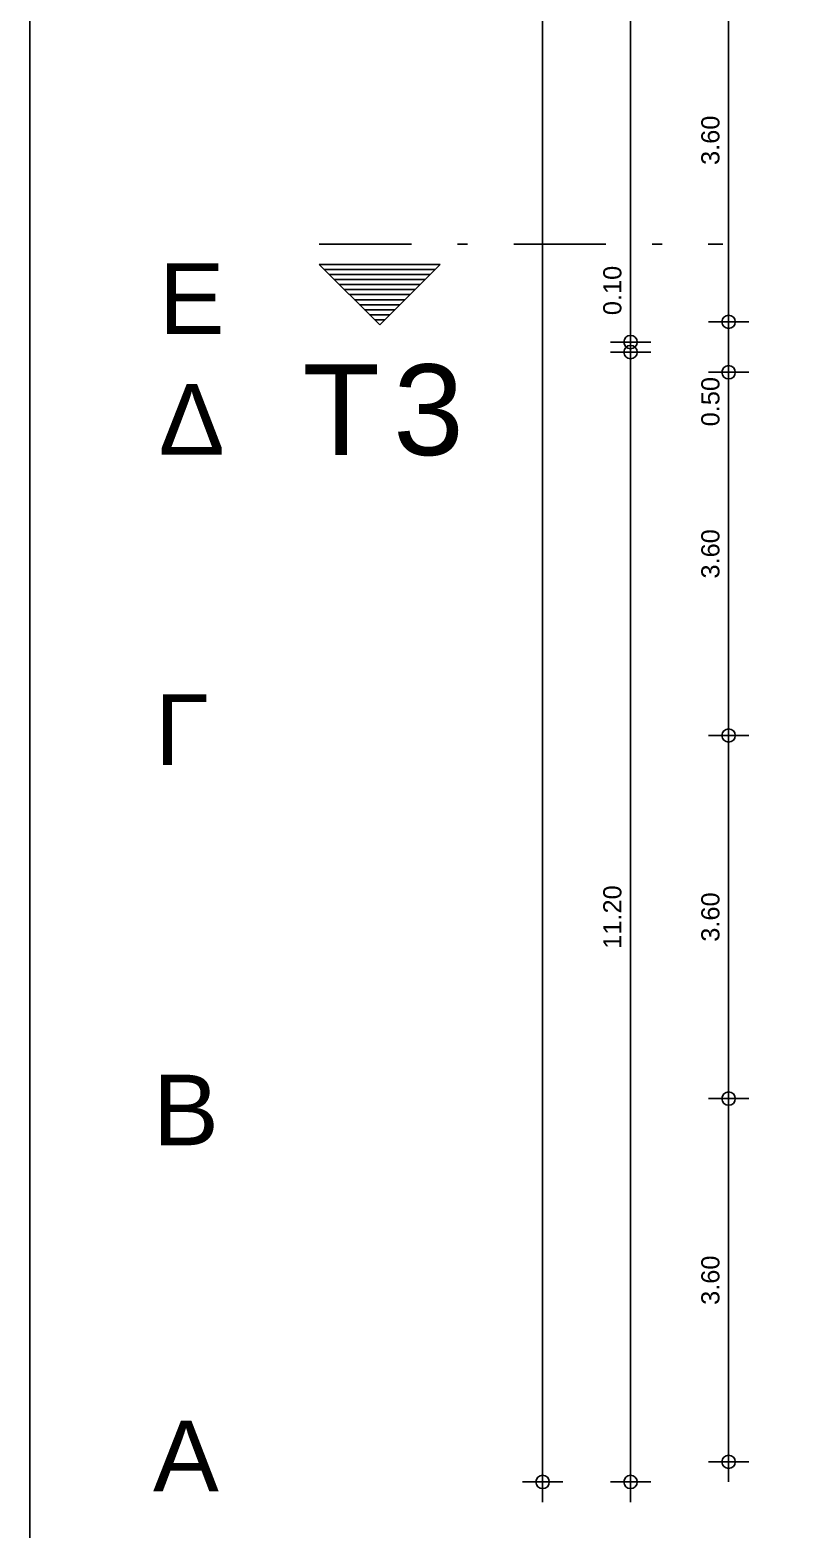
# Model space of a CAD drawing. Header units: metres. Extents: x 0 to 132, y -109 to 310.
# Drawn here: x 1 to 8.53, y 13.72 to 28.58 of the extents above; entities that cross this region are included whole.
import ezdxf

# ---------------------------------------------------------------- set-up
doc = ezdxf.new("R2010")
doc.units = ezdxf.units.M
doc.header["$LTSCALE"] = 0.036
doc.linetypes.add('DASHDOTX2', pattern=[50.8, 25.4, -12.7, 0, -12.7])
doc.layers.get('Defpoints').update_dxf_attribs({"color": 252})
for name, color, linetype in [('arxitektonika', 254, 'Continuous'), ('BORDER', 252, 'Continuous'), ('DIMBLK', 252, 'Continuous'), ('LAYER-ON', 252, 'Continuous')]:
    doc.layers.add(name, color=color, linetype=linetype)
doc.styles.add('COMU-N', font='arial.ttf')
doc.styles.get("Standard").update_dxf_attribs({"font": 'arial.ttf'})
doc.dimstyles.new('CADWDOT', dxfattribs={"dimscale": 0.1, "dimtxt": 1.8, "dimasz": 0.08, "dimexe": 2, "dimexo": 0, "dimgap": 0.09, "dimtad": 0, "dimrnd": 0.001, "dimzin": 0, "dimdsep": 46, "dimtxsty": 'Standard', "dimblk1": 'ARTDIM', "dimblk2": 'ARTDIM', "dimsah": 1, "dimcen": 0.09, "dimdle": 0.05, "dimse1": 1, "dimse2": 1, "dimadec": 0, "dimazin": 0, "dimtfac": 1, "dimtmove": 0, "dimatfit": 3, "dimldrblk": 'ARTDIM', "dimfxl": 2, "dimtvp": 0.9999, "dimtolj": 1, "dimtzin": 0, "dimarcsym": 0})

# ---------------------------------------------------------------- blocks, each defined once
blk = doc.blocks.new('art103')
at = {"layer": 'BORDER'}
blk.add_line((0.25, 14.6), (0.25, 0.25), dxfattribs=at)
blk = doc.blocks.new('ARTDIM')
at = {"layer": 'DIMBLK'}
for p, q in [((0, -24.9975), (0, 24.9975)), ((-24.9975, 0), (24.9975, 0))]:
    blk.add_line(p, q, dxfattribs=at)
blk.add_circle((0, 0), 8.25, dxfattribs=at)
blk = doc.blocks.new('*D90')
at = {"layer": 'arxitektonika', "color": 0, "lineweight": -2}
for p, q in [((6.954, 25.483), (6.954, 26.26)), ((6.954, 25.391), (6.954, 25.475))]:
    blk.add_line(p, q, dxfattribs=at)
at = {"layer": 'Defpoints', "color": 0, "transparency": 16777216}
for p in [(7.35, 25.483), (6.954, 25.383), (7.35, 25.383)]:
    blk.add_point(p, dxfattribs=at)
at = {"layer": 'arxitektonika', "color": 0, "lineweight": -2, "xscale": 0.008, "yscale": 0.008, "zscale": 0.008}
for p, rotation in [((6.954, 25.483), 90), ((6.954, 25.383), 270)]:
    blk.add_blockref('ARTDIM', p, dxfattribs=dict(at, rotation=rotation))
at = {"layer": 'arxitektonika', "color": 0, "insert": (6.774, 25.994), "char_height": 0.18, "attachment_point": 5, "rotation": 90}
blk.add_mtext('\\A1;0.10', dxfattribs=at)
blk = doc.blocks.new('*D96')
at = {"layer": 'arxitektonika', "color": 0, "lineweight": -2}
blk.add_line((6.954, 47.275), (6.954, 25.491), dxfattribs=at)
at = {"layer": 'Defpoints', "color": 0, "transparency": 16777216}
for p in [(9.452, 47.283), (6.954, 25.483), (10.588, 25.483)]:
    blk.add_point(p, dxfattribs=at)
at = {"layer": 'arxitektonika', "color": 0, "lineweight": -2, "xscale": 0.008, "yscale": 0.008, "zscale": 0.008}
for p, rotation in [((6.954, 47.283), 90), ((6.954, 25.483), 270)]:
    blk.add_blockref('ARTDIM', p, dxfattribs=dict(at, rotation=rotation))
at = {"layer": 'arxitektonika', "color": 0, "insert": (6.774, 36.383), "char_height": 0.18, "attachment_point": 5, "rotation": 90}
blk.add_mtext('\\A1;21.80', dxfattribs=at)
blk = doc.blocks.new('*D97')
at = {"layer": 'arxitektonika', "color": 0, "lineweight": -2}
blk.add_line((6.954, 25.375), (6.954, 14.191), dxfattribs=at)
at = {"layer": 'Defpoints', "color": 0, "transparency": 16777216}
for p in [(9.083, 25.383), (6.954, 14.183), (9.083, 14.183)]:
    blk.add_point(p, dxfattribs=at)
at = {"layer": 'arxitektonika', "color": 0, "lineweight": -2, "xscale": 0.008, "yscale": 0.008, "zscale": 0.008}
for p, rotation in [((6.954, 25.383), 90), ((6.954, 14.183), 270)]:
    blk.add_blockref('ARTDIM', p, dxfattribs=dict(at, rotation=rotation))
at = {"layer": 'arxitektonika', "color": 0, "insert": (6.774, 19.783), "char_height": 0.18, "attachment_point": 5, "rotation": 90}
blk.add_mtext('\\A1;11.20', dxfattribs=at)
blk = doc.blocks.new('*D98')
at = {"layer": 'arxitektonika', "color": 0, "lineweight": -2}
blk.add_line((6.082, 47.275), (6.082, 14.191), dxfattribs=at)
at = {"layer": 'Defpoints', "color": 0, "transparency": 16777216}
for p in [(9.452, 47.283), (6.082, 14.183), (9.452, 14.183)]:
    blk.add_point(p, dxfattribs=at)
at = {"layer": 'arxitektonika', "color": 0, "lineweight": -2, "xscale": 0.008, "yscale": 0.008, "zscale": 0.008}
for p, rotation in [((6.082, 47.283), 90), ((6.082, 14.183), 270)]:
    blk.add_blockref('ARTDIM', p, dxfattribs=dict(at, rotation=rotation))
at = {"layer": 'arxitektonika', "color": 0, "insert": (5.902, 30.733), "char_height": 0.18, "attachment_point": 5, "rotation": 90}
blk.add_mtext('\\A1;33.10', dxfattribs=at)
blk = doc.blocks.new('*D187')
at = {"layer": 'arxitektonika', "color": 0, "lineweight": -2}
blk.add_line((7.926, 29.275), (7.926, 25.691), dxfattribs=at)
at = {"layer": 'Defpoints', "color": 0, "transparency": 16777216}
for p in [(3.079, 29.283), (3.079, 25.683), (7.926, 25.683)]:
    blk.add_point(p, dxfattribs=at)
at = {"layer": 'arxitektonika', "color": 0, "lineweight": -2, "xscale": 0.008, "yscale": 0.008, "zscale": 0.008}
for p, rotation in [((7.926, 29.283), 90), ((7.926, 25.683), 270)]:
    blk.add_blockref('ARTDIM', p, dxfattribs=dict(at, rotation=rotation))
at = {"layer": 'arxitektonika', "color": 0, "insert": (7.746, 27.483), "char_height": 0.18, "attachment_point": 5, "rotation": 90}
blk.add_mtext('\\A1;3.60', dxfattribs=at)
blk = doc.blocks.new('*D188')
at = {"layer": 'arxitektonika', "color": 0, "lineweight": -2}
for p, q in [((7.926, 25.675), (7.926, 25.191)), ((7.926, 25.183), (7.926, 24.608))]:
    blk.add_line(p, q, dxfattribs=at)
at = {"layer": 'Defpoints', "color": 0, "transparency": 16777216}
for p in [(3.079, 25.683), (3.079, 25.183), (7.926, 25.183)]:
    blk.add_point(p, dxfattribs=at)
at = {"layer": 'arxitektonika', "color": 0, "lineweight": -2, "xscale": 0.008, "yscale": 0.008, "zscale": 0.008}
for p, rotation in [((7.926, 25.683), 90), ((7.926, 25.183), 270)]:
    blk.add_blockref('ARTDIM', p, dxfattribs=dict(at, rotation=rotation))
at = {"layer": 'arxitektonika', "color": 0, "insert": (7.746, 24.892), "char_height": 0.18, "attachment_point": 5, "rotation": 90}
blk.add_mtext('\\A1;0.50', dxfattribs=at)
blk = doc.blocks.new('*D189')
at = {"layer": 'arxitektonika', "color": 0, "lineweight": -2}
blk.add_line((7.926, 25.175), (7.926, 21.591), dxfattribs=at)
at = {"layer": 'Defpoints', "color": 0, "transparency": 16777216}
for p in [(3.079, 25.183), (3.079, 21.583), (7.926, 21.583)]:
    blk.add_point(p, dxfattribs=at)
at = {"layer": 'arxitektonika', "color": 0, "lineweight": -2, "xscale": 0.008, "yscale": 0.008, "zscale": 0.008}
for p, rotation in [((7.926, 25.183), 90), ((7.926, 21.583), 270)]:
    blk.add_blockref('ARTDIM', p, dxfattribs=dict(at, rotation=rotation))
at = {"layer": 'arxitektonika', "color": 0, "insert": (7.746, 23.383), "char_height": 0.18, "attachment_point": 5, "rotation": 90}
blk.add_mtext('\\A1;3.60', dxfattribs=at)
blk = doc.blocks.new('*D190')
at = {"layer": 'arxitektonika', "color": 0, "lineweight": -2}
blk.add_line((7.926, 21.575), (7.926, 17.991), dxfattribs=at)
at = {"layer": 'Defpoints', "color": 0, "transparency": 16777216}
for p in [(3.079, 21.583), (3.079, 17.983), (7.926, 17.983)]:
    blk.add_point(p, dxfattribs=at)
at = {"layer": 'arxitektonika', "color": 0, "lineweight": -2, "xscale": 0.008, "yscale": 0.008, "zscale": 0.008}
for p, rotation in [((7.926, 21.583), 90), ((7.926, 17.983), 270)]:
    blk.add_blockref('ARTDIM', p, dxfattribs=dict(at, rotation=rotation))
at = {"layer": 'arxitektonika', "color": 0, "insert": (7.746, 19.783), "char_height": 0.18, "attachment_point": 5, "rotation": 90}
blk.add_mtext('\\A1;3.60', dxfattribs=at)
blk = doc.blocks.new('*D191')
at = {"layer": 'arxitektonika', "color": 0, "lineweight": -2}
blk.add_line((7.926, 17.975), (7.926, 14.391), dxfattribs=at)
at = {"layer": 'Defpoints', "color": 0, "transparency": 16777216}
for p in [(3.079, 17.983), (3.079, 14.383), (7.926, 14.383)]:
    blk.add_point(p, dxfattribs=at)
at = {"layer": 'arxitektonika', "color": 0, "lineweight": -2, "xscale": 0.008, "yscale": 0.008, "zscale": 0.008}
for p, rotation in [((7.926, 17.983), 90), ((7.926, 14.383), 270)]:
    blk.add_blockref('ARTDIM', p, dxfattribs=dict(at, rotation=rotation))
at = {"layer": 'arxitektonika', "color": 0, "insert": (7.746, 16.183), "char_height": 0.18, "attachment_point": 5, "rotation": 90}
blk.add_mtext('\\A1;3.60', dxfattribs=at)

msp = doc.modelspace()

# ---------------------------------------------------------------- linework, layer by layer
at = {"layer": 'arxitektonika', "linetype": 'DASHDOTX2'}
msp.add_line((3.867, 26.453), (7.867, 26.453), dxfattribs=at)
at = {"layer": 'arxitektonika'}
for p, q in [((3.867, 26.253), (4.467, 26.253)), ((4.467, 25.653), (3.867, 26.253)), ((5.017, 26.203), (3.917, 26.203)), ((3.917, 26.203), (5.017, 26.203)), ((5.017, 26.203), (3.917, 26.203)), ((4.967, 26.153), (3.967, 26.153)), ((4.467, 26.253), (5.067, 26.253)), ((4.467, 25.653), (5.067, 26.253)), ((4.917, 26.103), (4.017, 26.103)), ((4.867, 26.053), (4.067, 26.053)), ((4.817, 26.003), (4.117, 26.003)), ((4.767, 25.953), (4.167, 25.953)), ((4.717, 25.903), (4.217, 25.903)), ((4.667, 25.853), (4.267, 25.853)), ((4.617, 25.803), (4.317, 25.803)), ((4.567, 25.753), (4.367, 25.753)), ((4.517, 25.703), (4.417, 25.703))]:
    msp.add_line(p, q, dxfattribs=at)

# ---------------------------------------------------------------- block references
at = {"layer": 'LAYER-ON', "xscale": 4, "yscale": 4, "zscale": 4}
msp.add_blockref('art103', (0, 0), dxfattribs=at)

# ---------------------------------------------------------------- texts
at = {"layer": 'arxitektonika', "style": 'COMU-N'}
for s, height, p in [('Ε', 0.7, (2.277, 25.564)), ('Τ', 0.9, (3.702, 24.362)), ('3', 0.9, (4.601, 24.362)), ('Δ', 0.7, (2.277, 24.366)), ('Γ', 0.7, (2.237, 21.291)), ('Β', 0.7, (2.22, 17.521)), ('Α', 0.7, (2.22, 14.091))]:
    msp.add_text(s, height=height, dxfattribs=at).set_placement(p)

# ---------------------------------------------------------------- dimensions: what is measured, and where the dimension line sits
at = {"layer": 'arxitektonika'}
for base, p1, p2, picture, middle in [((6.082, 14.183), (9.452, 47.283), (9.452, 14.183), '*D98', (5.902, 30.733)), ((6.954, 25.483), (9.452, 47.283), (10.588, 25.483), '*D96', (6.774, 36.383)), ((7.926, 25.683), (3.079, 29.283), (3.079, 25.683), '*D187', (7.746, 27.483)), ((7.926, 25.183), (3.079, 25.683), (3.079, 25.183), '*D188', (7.746, 24.892)), ((6.954, 14.183), (9.083, 25.383), (9.083, 14.183), '*D97', (6.774, 19.783)), ((7.926, 21.583), (3.079, 25.183), (3.079, 21.583), '*D189', (7.746, 23.383)), ((7.926, 17.983), (3.079, 21.583), (3.079, 17.983), '*D190', (7.746, 19.783)), ((7.926, 14.383), (3.079, 17.983), (3.079, 14.383), '*D191', (7.746, 16.183))]:
    dim = msp.add_linear_dim(base=base, p1=p1, p2=p2, angle=90, dimstyle='CADWDOT', dxfattribs=at)
    dim.commit()
    dim.dimension.update_dxf_attribs({"geometry": picture, "text_midpoint": middle})
dim = msp.add_linear_dim(base=(6.954, 25.383), p1=(7.35, 25.483), p2=(7.35, 25.383), angle=90, dimstyle='CADWDOT', dxfattribs=at)
dim.commit()
dim.dimension.update_dxf_attribs({"geometry": '*D90', "text_midpoint": (6.954, 25.994), "dimtype": 160})

doc.saveas('drawing.dxf')
